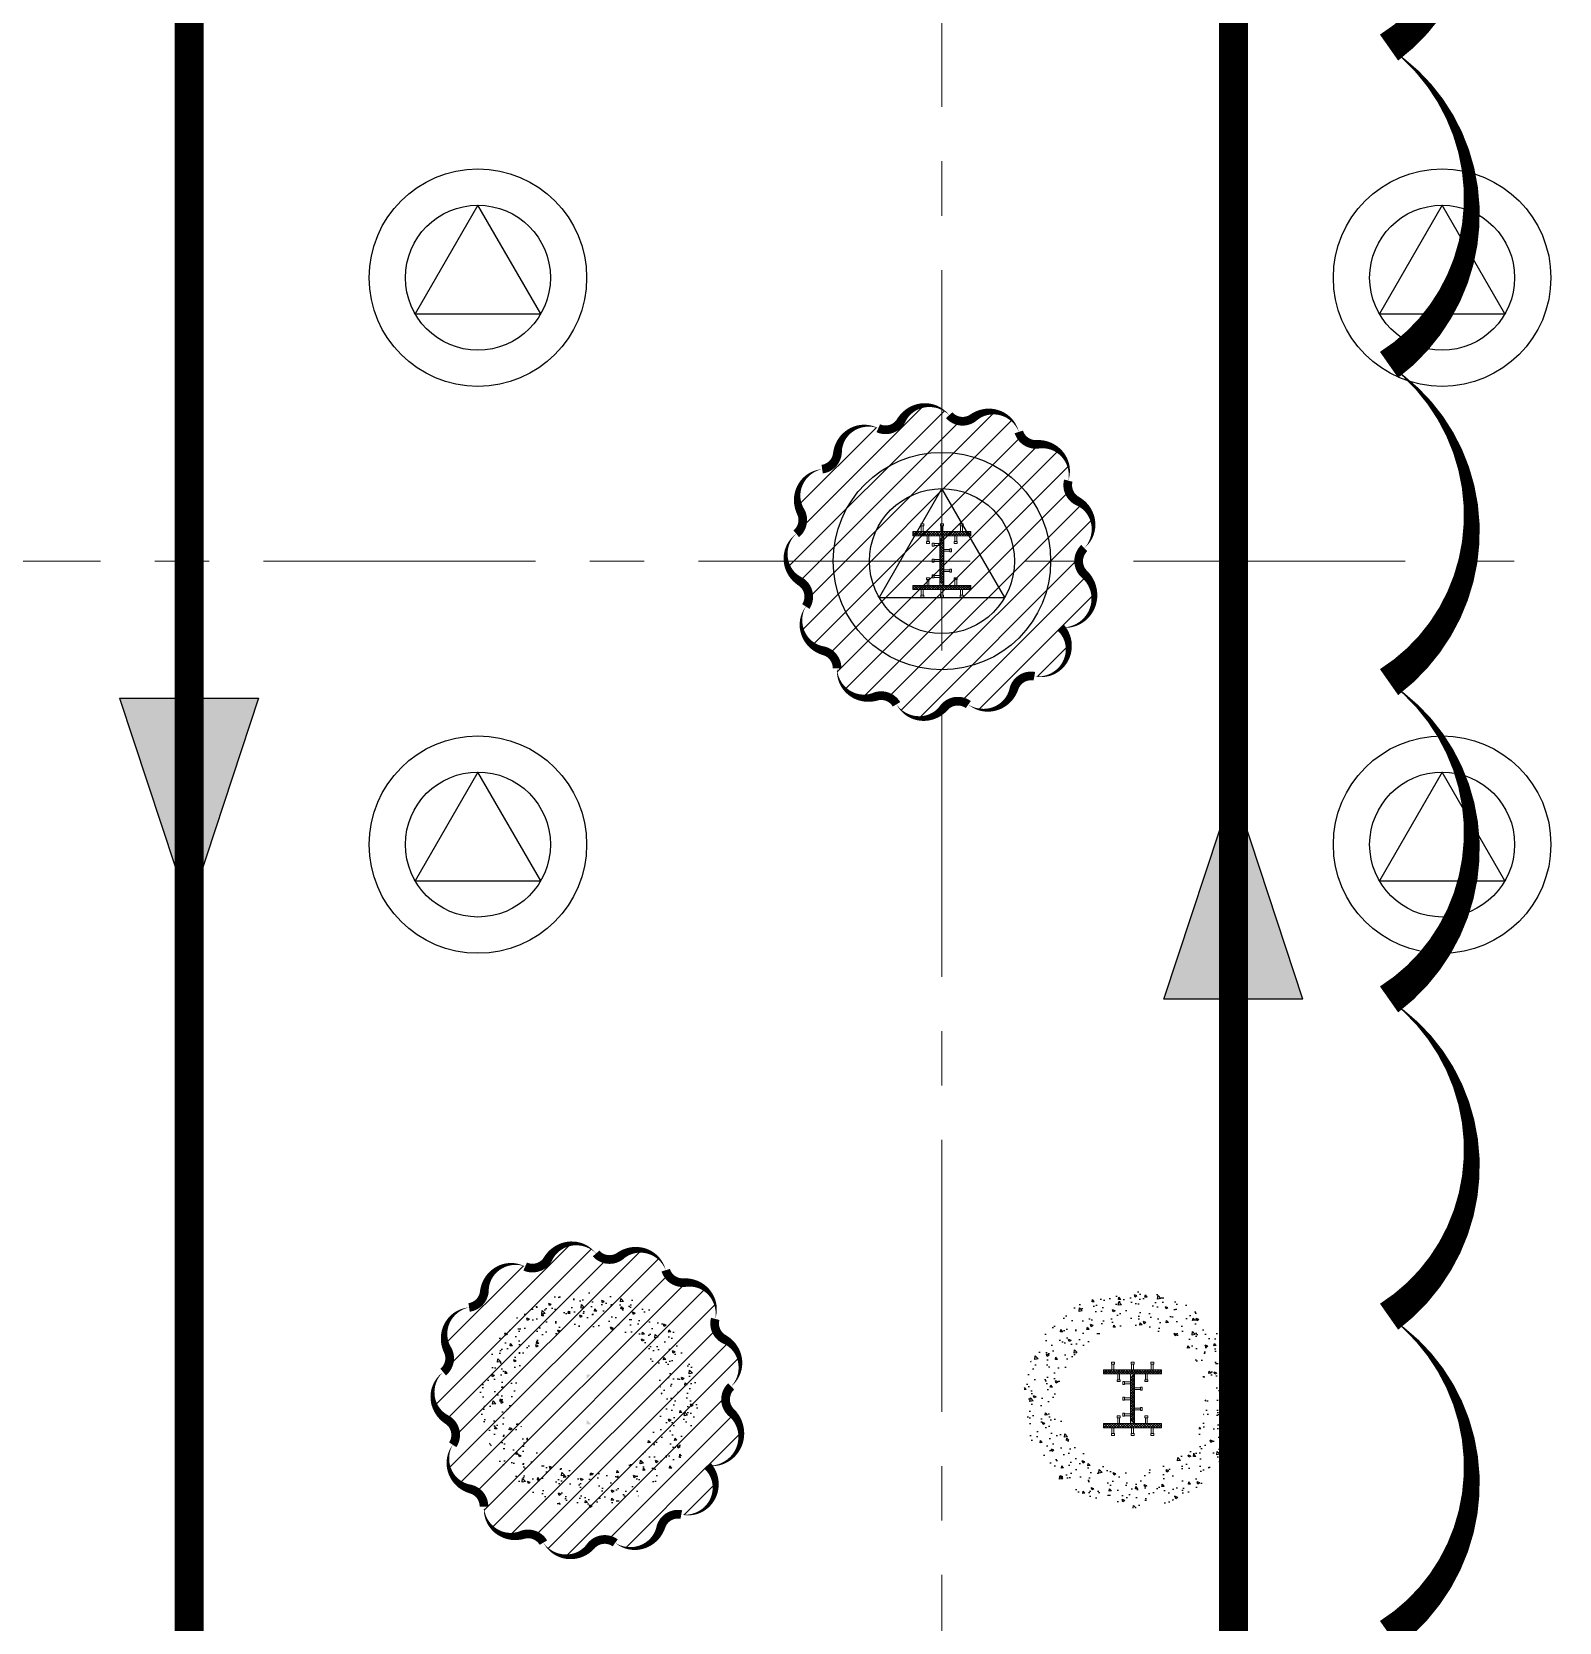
# Model space of a CAD drawing. Header units: millimetres. Extents: x -346728 to 1320345, y -537202 to -385966.
# Drawn here: x 420494 to 431028, y -431536 to -420565 of the extents above; entities that cross this region are included whole.
import ezdxf

# ---------------------------------------------------------------- set-up
doc = ezdxf.new("R2010")
doc.units = ezdxf.units.MM
doc.header["$LTSCALE"] = 100
doc.linetypes.add('X1326_GLB$0$CENTER', pattern=[2, 1.25, -0.25, 0.25, -0.25])
for name, color, linetype, lineweight in [('A-giao thong', 8, 'Continuous', 15), ('KCMANH', 8, 'Continuous', 13), ('KINGPOST', 5, 'Continuous', 20), ('X1326_GLB$0$A-tim', 8, 'X1326_GLB$0$CENTER', 9)]:
    doc.layers.add(name, color=color, linetype=linetype, lineweight=lineweight)
for name, color, linetype in [('hach', 253, 'Continuous'), ('PL', 3, 'Continuous'), ('thep doc', 6, 'Continuous')]:
    doc.layers.add(name, color=color, linetype=linetype)
pattern_1 = [(44.99999999999996, (188543.3296231151, 11377564.43864295), (-8.980256121069152, 8.980256121069138), []), (135, (188543.3296231151, 11377564.43864295), (-8.980256121069152, -8.980256121069138), [])]

# ---------------------------------------------------------------- blocks, each defined once
blk = doc.blocks.new('LVL-KHUNGTEN')
blk.add_lwpolyline([(61072.91373489425, 41092.78793908656), (119123.5098692991, 41092.78793908656), (119123.5098692991, 61.8816838347775), (61072.91373489425, 61.8816838347775)], close=True)
blk = doc.blocks.new('KP50 TOI SAN L1')
at = {"ltscale": 0.1}
h = blk.add_hatch(color=3, dxfattribs=at)
h.dxf.hatch_style = 1
h.paths.add_polyline_path([(14.40000000000146, 171.2000000000116), (-14.39999999999418, 171.2000000000116), (-14.39999999999418, 142.3999999999905)])
h.paths.add_polyline_path([(-14.39999999999418, -142.3999999999687), (-14.39999999999418, -171.1999999999825), (14.40000000000146, -171.1999999999825)])
at = {"layer": 'KCMANH', "linetype": 'ByBlock'}
h = blk.add_hatch(dxfattribs=at)
h.set_pattern_fill('ANSI37', color=3, scale=4, style=0)
h.set_pattern_definition(pattern_1)
h.paths.add_polyline_path([(-200, 200.0000000000109), (-200, 171.2000000000116), (200, 171.2000000000116), (200, 200.0000000000109)])
h = blk.add_hatch(dxfattribs=at)
h.set_pattern_fill('ANSI37', color=3, scale=4, style=0)
h.set_pattern_definition([(44.99999999999996, (188728.9296231151, 11377564.43864295), (-8.980256121069152, 8.980256121069138), []), (135, (188728.9296231151, 11377564.43864295), (-8.980256121069152, -8.980256121069138), [])])
h.paths.add_polyline_path([(14.40000000000146, 171.2000000000116), (-14.39999999999418, 142.3999999999905), (-14.39999999999418, -142.3999999999687), (14.40000000000146, -171.1999999999825)])
h = blk.add_hatch(dxfattribs=at)
h.set_pattern_fill('ANSI37', color=3, scale=4, style=0)
h.set_pattern_definition(pattern_1)
h.paths.add_polyline_path([(-200, -171.1999999999825), (-200, -199.9999999999891), (200, -199.9999999999891), (200, -171.1999999999825)])
for p, q in [((-125.1904738589728, 252.8000000000029), (-145.990473858983, 252.8000000000029)), ((-145.990473858983, 240), (-145.990473858983, 252.8000000000029)), ((-125.1904738589728, 240), (-145.990473858983, 240)), ((-141.9904738589757, 200), (-141.9904738589757, 240)), ((-129.1904738589801, 200), (-129.1904738589801, 240)), ((-125.1904738589728, 240), (-125.1904738589728, 252.8000000000029)), ((-10.40000000000146, 252.8000000000029), (10.40000000000146, 252.8000000000029)), ((-10.40000000000146, 240), (-10.40000000000146, 252.8000000000029)), ((-10.40000000000146, 240), (10.40000000000146, 240)), ((-6.400000000001455, 200), (-6.400000000001455, 240)), ((6.400000000001455, 200), (6.400000000001455, 240)), ((10.40000000000146, 240), (10.40000000000146, 252.8000000000029)), ((125.1904738589801, 252.8000000000029), (145.990473858983, 252.8000000000029)), ((125.1904738589801, 240), (125.1904738589801, 252.8000000000029)), ((125.1904738589801, 240), (145.990473858983, 240)), ((129.1904738589801, 200), (129.1904738589801, 240)), ((141.990473858983, 200), (141.990473858983, 240)), ((145.990473858983, 240), (145.990473858983, 252.8000000000029)), ((-85.19047385897284, 131.1999999999971), (-105.990473858983, 131.1999999999971)), ((-105.990473858983, 131.1999999999971), (-105.990473858983, 118.4000000000015)), ((-85.19047385897284, 118.4000000000015), (-105.990473858983, 118.4000000000015)), ((-101.9904738589757, 171.1999999999971), (-101.9904738589757, 131.1999999999971)), ((-89.19047385898011, 171.1999999999971), (-89.19047385898011, 131.1999999999971)), ((-85.19047385897284, 131.1999999999971), (-85.19047385897284, 118.4000000000015)), ((-67.19999999999709, 99.5998938560515), (-67.19999999999709, 120.3998938560471)), ((-54.39999999999418, 120.3998938560471), (-67.19999999999709, 120.3998938560471)), ((-54.39999999999418, 99.5998938560515), (-54.39999999999418, 120.3998938560471)), ((-14.39999999999418, 116.3998938560471), (-54.39999999999418, 116.3998938560471)), ((85.19047385898011, 131.1999999999971), (105.990473858983, 131.1999999999971)), ((85.19047385898011, 131.1999999999971), (85.19047385898011, 118.4000000000015)), ((85.19047385898011, 118.4000000000015), (105.990473858983, 118.4000000000015)), ((89.19047385898011, 171.1999999999971), (89.19047385898011, 131.1999999999971)), ((101.990473858983, 171.1999999999971), (101.990473858983, 131.1999999999971)), ((105.990473858983, 131.1999999999971), (105.990473858983, 118.4000000000015)), ((-54.39999999999418, 99.5998938560515), (-67.19999999999709, 99.5998938560515)), ((-67.19999999999709, 10.40000000000146), (-67.19999999999709, -10.40000000000146)), ((-54.39999999999418, 10.40000000000146), (-67.19999999999709, 10.40000000000146)), ((-14.39999999999418, 103.5998938560515), (-54.39999999999418, 103.5998938560515)), ((-54.39999999999418, 10.40000000000146), (-54.39999999999418, -10.40000000000146)), ((-14.39999999999418, 6.400000000001455), (-54.39999999999418, 6.400000000001455)), ((14.40000000000146, 76.39989385604713), (54.40000000000146, 76.39989385604713)), ((14.40000000000146, 63.59989385605149), (54.40000000000146, 63.59989385605149)), ((54.40000000000146, 59.59989385605149), (54.40000000000146, 80.39989385604713)), ((54.40000000000146, 80.39989385604713), (67.20000000000437, 80.39989385604713)), ((54.40000000000146, 59.59989385605149), (67.20000000000437, 59.59989385605149)), ((67.20000000000437, 59.59989385605149), (67.20000000000437, 80.39989385604713)), ((-54.39999999999418, -10.40000000000146), (-67.19999999999709, -10.40000000000146)), ((-67.19999999999709, -99.5998938560515), (-67.19999999999709, -120.3998938560471)), ((-54.39999999999418, -99.5998938560515), (-67.19999999999709, -99.5998938560515)), ((-14.39999999999418, -6.400000000001455), (-54.39999999999418, -6.400000000001455)), ((-54.39999999999418, -99.5998938560515), (-54.39999999999418, -120.3998938560471)), ((-14.39999999999418, -103.5998938560515), (-54.39999999999418, -103.5998938560515)), ((14.40000000000146, -63.59989385605149), (54.40000000000146, -63.59989385605149)), ((14.40000000000146, -76.39989385604713), (54.40000000000146, -76.39989385604713)), ((54.40000000000146, -59.59989385605149), (54.40000000000146, -80.39989385604713)), ((54.40000000000146, -59.59989385605149), (67.20000000000437, -59.59989385605149)), ((54.40000000000146, -80.39989385604713), (67.20000000000437, -80.39989385604713)), ((67.20000000000437, -59.59989385605149), (67.20000000000437, -80.39989385604713)), ((-141.9904738589757, -200), (-141.9904738589757, -240)), ((-129.1904738589801, -200), (-129.1904738589801, -240)), ((-85.19047385897284, -118.4000000000015), (-105.990473858983, -118.4000000000015)), ((-105.990473858983, -131.1999999999971), (-105.990473858983, -118.4000000000015)), ((-85.19047385897284, -131.1999999999971), (-105.990473858983, -131.1999999999971)), ((-101.9904738589757, -171.1999999999971), (-101.9904738589757, -131.1999999999971)), ((-89.19047385898011, -171.1999999999971), (-89.19047385898011, -131.1999999999971)), ((-85.19047385897284, -131.1999999999971), (-85.19047385897284, -118.4000000000015)), ((-54.39999999999418, -120.3998938560471), (-67.19999999999709, -120.3998938560471)), ((-14.39999999999418, -116.3998938560471), (-54.39999999999418, -116.3998938560471)), ((-6.400000000001455, -200), (-6.400000000001455, -240)), ((6.400000000001455, -200), (6.400000000001455, -240)), ((85.19047385898011, -118.4000000000015), (105.990473858983, -118.4000000000015)), ((85.19047385898011, -131.1999999999971), (85.19047385898011, -118.4000000000015)), ((85.19047385898011, -131.1999999999971), (105.990473858983, -131.1999999999971)), ((89.19047385898011, -171.1999999999971), (89.19047385898011, -131.1999999999971)), ((101.990473858983, -171.1999999999971), (101.990473858983, -131.1999999999971)), ((105.990473858983, -131.1999999999971), (105.990473858983, -118.4000000000015)), ((129.1904738589801, -200), (129.1904738589801, -240)), ((141.990473858983, -200), (141.990473858983, -240)), ((-125.1904738589728, -240), (-145.990473858983, -240)), ((-145.990473858983, -240), (-145.990473858983, -252.8000000000029)), ((-125.1904738589728, -252.8000000000029), (-145.990473858983, -252.8000000000029)), ((-125.1904738589728, -240), (-125.1904738589728, -252.8000000000029)), ((-10.40000000000146, -240), (10.40000000000146, -240)), ((-10.40000000000146, -240), (-10.40000000000146, -252.8000000000029)), ((-10.40000000000146, -252.8000000000029), (10.40000000000146, -252.8000000000029)), ((10.40000000000146, -240), (10.40000000000146, -252.8000000000029)), ((125.1904738589801, -240), (145.990473858983, -240)), ((125.1904738589801, -240), (125.1904738589801, -252.8000000000029)), ((125.1904738589801, -252.8000000000029), (145.990473858983, -252.8000000000029)), ((145.990473858983, -240), (145.990473858983, -252.8000000000029))]:
    blk.add_line(p, q, dxfattribs=at)
at = {"layer": 'KCMANH', "color": 3, "linetype": 'ByBlock'}
blk.add_line((-200, 200), (200, 200), dxfattribs=at)
at = {"layer": 'KINGPOST', "color": 3, "linetype": 'ByBlock'}
for p, q in [((-200, 171.1999999999971), (-200, 200)), ((-200, 171.1999999999971), (200, 171.1999999999971)), ((-14.39999999999418, 171.1999999999971), (-14.39999999999418, -171.1999999999971)), ((-14.39999999997235, 142.4000000000015), (14.40000000000146, 171.1999999999971)), ((14.40000000000146, 171.1999999999971), (14.40000000000146, -171.1999999999971)), ((200, 171.1999999999971), (200, 200)), ((-200, -171.1999999999971), (200, -171.1999999999971)), ((-200, -171.1999999999971), (-200, -200)), ((-200, -200), (200, -200)), ((-14.39999999997235, -142.4000000000015), (14.40000000000146, -171.1999999999971)), ((200, -171.1999999999971), (200, -200))]:
    blk.add_line(p, q, dxfattribs=at)
at = {"layer": 'KINGPOST', "color": 6, "linetype": 'ByBlock'}
blk.add_lwpolyline([(-14.39999999999418, 0), (14.40000000000146, 0)], dxfattribs=at)
blk = doc.blocks.new('B1 Kingpost Layout Plan1')
at = {"layer": 'KCMANH', "linetype": 'ByBlock'}
for p in [(56174.8099665956, -9446.26368807815, -5.25197265233146e-07), (57489.57918084726, -15228.64494742447, -8.383419753954513e-07)]:
    blk.add_blockref('KP50 TOI SAN L1', p, dxfattribs=at)

msp = doc.modelspace()

# ---------------------------------------------------------------- hatches: boundary and pattern name
at = {"ltscale": 0.1}
h = msp.add_hatch(color=3, dxfattribs=at)
h.dxf.hatch_style = 1
h.paths.add_polyline_path([(426785.558541867, -424045.2043332192), (426756.758541867, -424045.2043332192), (426756.758541867, -424074.0043332192)])
h.paths.add_polyline_path([(426756.758541867, -424358.8043332191), (426756.758541867, -424387.6043332192), (426785.558541867, -424387.6043332192)])
h = msp.add_hatch(color=3, dxfattribs=at)
h.dxf.hatch_style = 1
h.paths.add_polyline_path([(424350.3276845753, -429827.5854901249), (424321.5276845755, -429827.5854901249), (424321.5276845755, -429856.385490125)])
h.paths.add_polyline_path([(424321.5276845755, -430141.1854901249), (424321.5276845755, -430169.985490125), (424350.3276845753, -430169.985490125)])
at = {"layer": 'A-giao thong', "transparency": 33554572}
h = msp.add_hatch(dxfattribs=at)
h.set_pattern_fill('ANSI31', color=256, scale=1000)
h.set_pattern_definition([(45, (388422.1931528538, -521473.045831643), (-88.38834764831843, 88.38834764831844), [])])
edge = h.paths.add_edge_path()
edge.add_arc((427616.2697182294, -423980.7105831704), 200.091326396924, 313.1890045741997, 423.1890044747136)
edge.add_arc((427762.0787868654, -423692.1952821818), 123.1753799015254, 165.3246326879942, 243.18900447470742, ccw=False)
edge.add_arc((427449.1170774727, -423610.235107798), 200.3404647350627, 345.3246326879935, 455.3246325885028)
edge.add_arc((427419.095240397, -423288.1152682515), 123.1753799015117, 197.4523541326421, 275.32463258850305, ccw=False)
edge.add_arc((427110.5582917599, -423385.1145893393), 200.2499081724988, 17.45235413264597, 127.4523540331561)
edge.add_arc((426913.882894564, -423128.3604168247), 123.1753799015265, 221.3374224332373, 307.4523540331534, ccw=False)
edge.add_arc((426668.8368319721, -423343.9223833603), 203.1902650560175, 41.33742243323479, 151.337422333742)
edge.add_arc((426382.4641535192, -423187.3809407827), 123.1753799015094, 245.97207067360318, 331.33742233374693, ccw=False)
edge.add_arc((426250.7663395729, -423482.7914464293), 200.261910843809, 65.97207067360544, 175.9720705741139)
edge.add_arc((425928.1279621518, -423460.0723254112), 123.1753799015126, 278.0994113494279, 355.97207057411634, ccw=False)
edge.add_arc((425973.7078379403, -423780.3568143927), 200.3361020571378, 98.09941134942484, 208.0994112499362)
edge.add_arc((425688.3281024774, -423932.7316336585), 123.175379901518, -50.51419146834911, 28.099411249937475, ccw=False)
edge.add_arc((425894.2467225306, -424182.6569931938), 200.6535308265784, 129.4858085316449, 239.4858084321514)
edge.add_arc((425729.8220218875, -424461.6367079434), 123.1753799015154, -33.38585266077672, 59.48580843215609, ccw=False)
edge.add_arc((425999.7601908537, -424639.5325194584), 200.1101515091129, 146.6141473392238, 256.6141472397279)
edge.add_arc((425924.917100197, -424954.0353757259), 123.1753799015155, -1.2513417107547866, 76.61414723972922, ccw=False)
edge.add_arc((426248.3593648705, -424961.1004887923), 200.3440389897893, 178.7486582892484, 288.7486581897573)
edge.add_arc((426352.3440994463, -425267.4532093205), 123.1753799015132, 30.876836025434216, 108.7486581897549, ccw=False)
edge.add_arc((426629.9201899784, -425101.4797259256), 200.2371789537907, 210.876836025434, 320.876835925943)
edge.add_arc((426880.820861484, -425305.549655762), 123.1753799015087, 54.01226688685409, 140.8768359259447, ccw=False)
edge.add_arc((427072.5641433411, -425041.5188128573), 203.1339398279393, 234.0122668868539, 344.0122667873574)
edge.add_arc((427386.2520426647, -425131.3946937157), 123.1753799015273, 79.39644157920287, 164.0122667873614, ccw=False)
edge.add_arc((427445.7705871207, -424813.4693676275), 200.2731787634664, 259.3964415791925, 404.1286010454199)
edge.add_arc((427610.6509606245, -424463.1026500668), 211.9778768860564, 264.279643978025, 407.3982272340489)
edge.add_arc((427837.5157794082, -424216.404333223), 123.175379901495, 133.189004574196, 227.3982272340362, ccw=False)
h = msp.add_hatch(dxfattribs=at)
h.set_pattern_fill('ANSI31', color=256, scale=1000)
h.set_pattern_definition([(45, (385986.9622955623, -527255.4269885488), (-88.38834764831843, 88.38834764831844), [])])
edge = h.paths.add_edge_path()
edge.add_arc((425181.0388609376, -429763.0917400762), 200.091326396924, 313.1890045741997, 423.1890044747136)
edge.add_arc((425326.8479295737, -429474.5764390876), 123.1753799015254, 165.3246326879942, 243.18900447470742, ccw=False)
edge.add_arc((425013.886220181, -429392.6162647038), 200.3404647350627, 345.3246326879935, 455.3246325885028)
edge.add_arc((424983.8643831052, -429070.4964251572), 123.1753799015117, 197.4523541326421, 275.32463258850305, ccw=False)
edge.add_arc((424675.3274344681, -429167.4957462451), 200.2499081724988, 17.45235413264597, 127.4523540331561)
edge.add_arc((424478.6520372725, -428910.7415737305), 123.1753799015265, 221.3374224332373, 307.4523540331534, ccw=False)
edge.add_arc((424233.6059746803, -429126.3035402661), 203.1902650560175, 41.33742243323479, 151.337422333742)
edge.add_arc((423947.2332962277, -428969.7620976885), 123.1753799015094, 245.97207067360318, 331.33742233374693, ccw=False)
edge.add_arc((423815.5354822812, -429265.1726033351), 200.261910843809, 65.97207067360544, 175.9720705741139)
edge.add_arc((423492.8971048603, -429242.453482317), 123.1753799015126, 278.0994113494279, 355.97207057411634, ccw=False)
edge.add_arc((423538.4769806488, -429562.7379712985), 200.3361020571378, 98.09941134942484, 208.0994112499362)
edge.add_arc((423253.0972451859, -429715.1127905643), 123.175379901518, -50.51419146834911, 28.099411249937475, ccw=False)
edge.add_arc((423459.0158652389, -429965.0381500996), 200.6535308265784, 129.4858085316449, 239.4858084321514)
edge.add_arc((423294.591164596, -430244.0178648492), 123.1753799015154, -33.38585266077672, 59.48580843215609, ccw=False)
edge.add_arc((423564.5293335622, -430421.9136763642), 200.1101515091129, 146.6141473392238, 256.6141472397279)
edge.add_arc((423489.6862429055, -430736.4165326317), 123.1753799015155, -1.2513417107547866, 76.61414723972922, ccw=False)
edge.add_arc((423813.1285075788, -430743.4816456981), 200.3440389897893, 178.7486582892484, 288.7486581897573)
edge.add_arc((423917.1132421545, -431049.8343662263), 123.1753799015132, 30.876836025434216, 108.7486581897549, ccw=False)
edge.add_arc((424194.6893326869, -430883.8608828314), 200.2371789537907, 210.876836025434, 320.876835925943)
edge.add_arc((424445.5900041923, -431087.9308126678), 123.1753799015087, 54.01226688685409, 140.8768359259447, ccw=False)
edge.add_arc((424637.3332860494, -430823.8999697631), 203.1339398279393, 234.0122668868539, 344.0122667873574)
edge.add_arc((424951.0211853732, -430913.7758506215), 123.1753799015273, 79.39644157920287, 164.0122667873614, ccw=False)
edge.add_arc((425010.539729829, -430595.8505245332), 200.2731787634664, 259.3964415791925, 404.1286010454199)
edge.add_arc((425175.420103333, -430245.4838069726), 211.9778768860564, 264.279643978025, 407.3982272340489)
edge.add_arc((425402.2849221165, -429998.7854901288), 123.175379901495, 133.189004574196, 227.3982272340362, ccw=False)
at = {"layer": 'hach'}
h = msp.add_hatch(dxfattribs=at)
h.set_pattern_fill('ANSI31', color=256, scale=70)
h.set_pattern_definition([(45, (342151.2213262877, -508591.2227448209), (-157.1544821187101, 157.1544821187102), [])])
h.paths.add_polyline_path([(362433.3801022533, -410142.157258469), (348853.8926203205, -428107.5122169152), (376146.7434840773, -501359.0065796374), (382446.7504393198, -503970.9423327898), (458369.0723871468, -469396.5978761645), (462927.8694431226, -462329.4458765544), (462919.8279490094, -415142.6860857411), (457917.8110400178, -410142.1572584765)])
h.paths.add_polyline_path([(363030.572598144, -411342.1571560285), (350208.3245424145, -428305.7014718884), (377088.8498291909, -500450.5520168371), (382424.3063307689, -502662.5923677236), (457551.450776385, -468450.3646135417), (461727.809133747, -461976.0778765109), (461719.6650677317, -415639.3961758266), (457420.8592675527, -411342.1571560359)], flags=16)
h = msp.add_hatch(dxfattribs=at)
h.set_pattern_fill('AR-CONC', color=256, scale=4)
h.set_pattern_definition([(49.99999999999999, (342151.2213262877, -508591.2227448209), (728.738675984016, -63.75634215561234), [76.2, -838.2]), (355, (342151.2213262877, -508591.2227448209), (-140.9736856998774, 764.2273809561406), [60.96, -670.56233668]), (100.4514446999999, (342211.9493542878, -508596.5357588209), (587.7649883614131, 700.4710076487804), [64.76003519999986, -712.3609783999989]), (46.18420000000002, (342151.2213262877, -508388.022744821), (1084.31616356852, -168.1693117309086), [114.2999999999996, -1257.299999999994]), (96.63555760999992, (342241.5809262877, -508402.0367448209), (949.616536206012, 989.7044983908861), [97.14009256, -1068.54243264]), (351.1841511700001, (342151.2213262877, -508388.022744821), (949.6165362599081, 989.7044983421306), [91.43986828, -1005.83892768]), (21, (342252.8213262878, -508438.822744821), (606.4575650765299, -409.0607927483504), [76.2, -838.2]), (326.0000000000001, (342252.8213262878, -508438.822744821), (247.2081133905883, 736.7518644892771), [60.96, -670.56]), (71.45144499999999, (342303.3594566878, -508472.911144421), (853.6656771148646, 327.691075543621), [64.7600352, -712.3597503999999]), (37.50000000000001, (342151.2213262877, -508591.2227448209), (12.35441300236727, 338.2201554926124), [0, -662.432, 0, -680.72, 0, -673.1]), (7.499999999999999, (342151.2213262877, -508591.2227448209), (267.278650041223, 400.722299272478), [0, -388.112, 0, -647.192, 0, -256.54]), (327.5, (341924.6533262877, -508591.2227448209), (542.3623806674856, -22.91497597069377), [0, -254, 0, -792.48, 0, -1051.56]), (317.5, (341823.0533262876, -508591.2227448209), (592.5167255440722, 101.7059641333321), [0, -330.2, 0, -526.288, 0, -746.76])])
h.paths.add_polyline_path([(362433.3801022533, -410142.157258469), (348853.8926203205, -428107.5122169152), (376146.7434840773, -501359.0065796374), (382446.7504393198, -503970.9423327898), (458369.0723871468, -469396.5978761645), (462927.8694431226, -462329.4458765544), (462919.8279490094, -415142.6860857411), (457917.8110400178, -410142.1572584765)])
h.paths.add_polyline_path([(363030.572598144, -411342.1571560285), (350208.3245424145, -428305.7014718884), (377088.8498291909, -500450.5520168371), (382424.3063307689, -502662.5923677236), (457551.450776385, -468450.3646135417), (461727.809133747, -461976.0778765109), (461719.6650677317, -415639.3961758266), (457420.8592675527, -411342.1571560359)], flags=16)
at = {"layer": 'PL'}
h = msp.add_hatch(dxfattribs=at)
h.set_pattern_fill('AR-CONC', color=6)
h.set_pattern_definition([(130, (431837.694088589, -442460.0717796776), (-182.184668996004, -15.93908553890309), [19.05, -209.55]), (185, (431837.694088589, -442460.0717796776), (35.24342142496934, 191.0568452390351), [15.24, -167.64058417]), (79.54855530000003, (431822.5120815889, -442461.4000331776), (-146.9412470903533, 175.1177519121951), [16.1900088, -178.0902446]), (133.8157999999999, (431837.694088589, -442409.2717796775), (-271.0790408921299, -42.04232793272715), [28.57499999999999, -314.3249999999998]), (83.36444239000005, (431815.104188589, -442412.7752796775), (-237.404134051503, 247.4261245977215), [24.28502314, -267.13560816]), (188.81584883, (431837.694088589, -442409.2717796775), (-237.404134064977, 247.4261245855326), [22.85996706999999, -251.4597319199999]), (159, (431812.2940885891, -442421.9717796776), (-151.6143912691325, -102.2651981870876), [19.05, -209.55]), (214, (431812.2940885891, -442421.9717796776), (-61.80202834764707, 184.1879661223193), [15.24, -167.64]), (108.548555, (431799.6595559889, -442430.4938795776), (-213.4164192787161, 81.92276888590524), [16.19000879999995, -178.0899375999996]), (142.5, (431837.694088589, -442460.0717796776), (-3.088603250591817, 84.55503887315311), [0, -165.608, 0, -170.18, 0, -168.275]), (172.5, (431837.694088589, -442460.0717796776), (-66.81966251030575, 100.1805748181195), [0, -97.02799999999999, 0, -161.798, 0, -64.135]), (212.5, (431894.336088589, -442460.0717796776), (-135.5905951668714, -5.728743992673444), [0, -63.49999999999991, 0, -198.1199999999996, 0, -262.8899999999992]), (222.5, (431919.7360885889, -442460.0717796776), (-148.129181386018, 25.42649103333303), [0, -82.55, 0, -131.572, 0, -186.69])])
edge = h.paths.add_edge_path()
edge.add_ellipse((424335.9276845751, -429998.785490125), major_axis=(530.3300858899146, 530.3300858899145), ratio=0.9999999999999853, start_angle=134.9999999999996, end_angle=314.9999999999996)
edge.add_ellipse((424335.9276845751, -429998.785490125), major_axis=(530.3300858899146, 530.3300858899145), ratio=0.9999999999999853, start_angle=314.9999999999996, end_angle=494.9999999999995)
edge = h.paths.add_edge_path(flags=16)
edge.add_ellipse((424335.9276845751, -429998.785490125), major_axis=(-353.5533905932845, 353.5533905932845), ratio=0.9999999999999392, start_angle=45.000000000001705, end_angle=225.0000000000017, ccw=False)
edge.add_ellipse((424335.9276845751, -429998.785490125), major_axis=(-353.5533905932845, 353.5533905932845), ratio=0.9999999999999392, start_angle=-134.9999999999984, end_angle=45.000000000001705, ccw=False)
h.paths.add_polyline_path([(424335.9276845751, -429498.785490125), (424768.9403864672, -430248.785490125), (423902.9149826829, -430248.785490125)], flags=0)
h = msp.add_hatch(dxfattribs=at)
h.set_pattern_fill('AR-CONC', color=6)
h.set_pattern_definition([(130, (431837.6941601327, -442460.0718821156), (-182.184668996004, -15.93908553890309), [19.05, -209.55]), (185, (431837.6941601327, -442460.0718821156), (35.24342142496934, 191.0568452390351), [15.24, -167.64058417]), (79.54855530000003, (431822.5121531329, -442461.4001356155), (-146.9412470903533, 175.1177519121951), [16.1900088, -178.0902446]), (133.8157999999999, (431837.6941601327, -442409.2718821155), (-271.0790408921299, -42.04232793272715), [28.57499999999999, -314.3249999999998]), (83.36444239000005, (431815.1042601327, -442412.7753821155), (-237.404134051503, 247.4261245977215), [24.28502314, -267.13560816]), (188.81584883, (431837.6941601327, -442409.2718821155), (-237.404134064977, 247.4261245855326), [22.85996706999997, -251.4597319199998]), (159, (431812.2941601328, -442421.9718821155), (-151.6143912691325, -102.2651981870876), [19.05, -209.55]), (214, (431812.2941601328, -442421.9718821155), (-61.80202834764707, 184.1879661223193), [15.24, -167.64]), (108.548555, (431799.6596275326, -442430.4939820155), (-213.4164192787161, 81.92276888590524), [16.19000879999994, -178.0899375999995]), (142.5, (431837.6941601327, -442460.0718821156), (-3.088603250591817, 84.55503887315311), [0, -165.608, 0, -170.18, 0, -168.275]), (172.5, (431837.6941601327, -442460.0718821156), (-66.81966251030575, 100.1805748181195), [0, -97.02799999999999, 0, -161.798, 0, -64.135]), (212.5, (431894.3361601327, -442460.0718821156), (-135.5905951668714, -5.728743992673444), [0, -63.49999999999989, 0, -198.1199999999995, 0, -262.8899999999991]), (222.5, (431919.7361601326, -442460.0718821156), (-148.129181386018, 25.42649103333303), [0, -82.55, 0, -131.572, 0, -186.69])])
edge = h.paths.add_edge_path()
edge.add_ellipse((424335.9277561186, -429998.785592563), major_axis=(530.33008588992, 530.33008588992), ratio=0.9999999999999646, start_angle=134.999999999999, end_angle=314.999999999999)
edge.add_ellipse((424335.9277561186, -429998.785592563), major_axis=(530.33008588992, 530.33008588992), ratio=0.9999999999999646, start_angle=314.999999999999, end_angle=494.9999999999989)
edge = h.paths.add_edge_path(flags=16)
edge.add_ellipse((424335.9277561186, -429998.785592563), major_axis=(-353.553390593312, 353.5533905933119), ratio=0.9999999999997844, start_angle=45.000000000006196, end_angle=225.0000000000062, ccw=False)
edge.add_ellipse((424335.9277561186, -429998.785592563), major_axis=(353.5533905933058, 353.5533905933058), ratio=0.999999999999819, start_angle=-45.00000000000517, end_angle=134.9999999999948, ccw=False)
h.paths.add_polyline_path([(424335.9277561186, -429498.785592563), (424768.9404580109, -430248.785592563), (423902.9150542266, -430248.785592563)], flags=0)
h = msp.add_hatch(dxfattribs=at)
h.set_pattern_fill('AR-CONC', color=6)
h.set_pattern_definition([(130, (428087.694088589, -442460.0717796776), (-182.184668996004, -15.93908553890309), [19.05, -209.55]), (185, (428087.694088589, -442460.0717796776), (35.24342142496934, 191.0568452390351), [15.24, -167.64058417]), (79.54855530000003, (428072.5120815889, -442461.4000331776), (-146.9412470903533, 175.1177519121951), [16.1900088, -178.0902446]), (133.8157999999999, (428087.694088589, -442409.2717796775), (-271.0790408921299, -42.04232793272715), [28.57499999999999, -314.3249999999998]), (83.36444239000005, (428065.104188589, -442412.7752796775), (-237.404134051503, 247.4261245977215), [24.28502314, -267.13560816]), (188.81584883, (428087.694088589, -442409.2717796775), (-237.404134064977, 247.4261245855326), [22.85996706999999, -251.4597319199999]), (159, (428062.2940885891, -442421.9717796776), (-151.6143912691325, -102.2651981870876), [19.05, -209.55]), (214, (428062.2940885891, -442421.9717796776), (-61.80202834764707, 184.1879661223193), [15.24, -167.64]), (108.548555, (428049.6595559889, -442430.4938795776), (-213.4164192787161, 81.92276888590524), [16.19000879999995, -178.0899375999996]), (142.5, (428087.694088589, -442460.0717796776), (-3.088603250591817, 84.55503887315311), [0, -165.608, 0, -170.18, 0, -168.275]), (172.5, (428087.694088589, -442460.0717796776), (-66.81966251030575, 100.1805748181195), [0, -97.02799999999999, 0, -161.798, 0, -64.135]), (212.5, (428144.336088589, -442460.0717796776), (-135.5905951668714, -5.728743992673444), [0, -63.49999999999991, 0, -198.1199999999996, 0, -262.8899999999992]), (222.5, (428169.7360885889, -442460.0717796776), (-148.129181386018, 25.42649103333303), [0, -82.55, 0, -131.572, 0, -186.69])])
edge = h.paths.add_edge_path()
edge.add_ellipse((428085.9276845751, -429998.785490125), major_axis=(530.3300858899146, 530.3300858899145), ratio=0.9999999999999853, start_angle=134.9999999999996, end_angle=314.9999999999996)
edge.add_ellipse((428085.9276845751, -429998.785490125), major_axis=(530.3300858899146, 530.3300858899145), ratio=0.9999999999999853, start_angle=314.9999999999996, end_angle=494.9999999999995)
edge = h.paths.add_edge_path(flags=16)
edge.add_ellipse((428085.9276845751, -429998.785490125), major_axis=(-353.5533905932856, 353.5533905932855), ratio=0.9999999999999334, start_angle=45.000000000001876, end_angle=225.0000000000019, ccw=False)
edge.add_ellipse((428085.9276845751, -429998.785490125), major_axis=(-353.5533905932856, 353.5533905932855), ratio=0.9999999999999334, start_angle=-134.99999999999812, end_angle=45.000000000001876, ccw=False)
h.paths.add_polyline_path([(428085.9276845751, -429498.785490125), (428518.9403864672, -430248.785490125), (427652.9149826829, -430248.785490125)], flags=0)
h = msp.add_hatch(dxfattribs=at)
h.set_pattern_fill('AR-CONC', color=6)
h.set_pattern_definition([(130, (428087.6941601327, -442460.0718821156), (-182.184668996004, -15.93908553890309), [19.05, -209.55]), (185, (428087.6941601327, -442460.0718821156), (35.24342142496934, 191.0568452390351), [15.24, -167.64058417]), (79.54855530000003, (428072.5121531329, -442461.4001356155), (-146.9412470903533, 175.1177519121951), [16.1900088, -178.0902446]), (133.8157999999999, (428087.6941601327, -442409.2718821155), (-271.0790408921299, -42.04232793272715), [28.57499999999999, -314.3249999999998]), (83.36444239000005, (428065.1042601327, -442412.7753821155), (-237.404134051503, 247.4261245977215), [24.28502314, -267.13560816]), (188.81584883, (428087.6941601327, -442409.2718821155), (-237.404134064977, 247.4261245855326), [22.85996706999997, -251.4597319199998]), (159, (428062.2941601328, -442421.9718821155), (-151.6143912691325, -102.2651981870876), [19.05, -209.55]), (214, (428062.2941601328, -442421.9718821155), (-61.80202834764707, 184.1879661223193), [15.24, -167.64]), (108.548555, (428049.6596275326, -442430.4939820155), (-213.4164192787161, 81.92276888590524), [16.19000879999994, -178.0899375999995]), (142.5, (428087.6941601327, -442460.0718821156), (-3.088603250591817, 84.55503887315311), [0, -165.608, 0, -170.18, 0, -168.275]), (172.5, (428087.6941601327, -442460.0718821156), (-66.81966251030575, 100.1805748181195), [0, -97.02799999999999, 0, -161.798, 0, -64.135]), (212.5, (428144.3361601327, -442460.0718821156), (-135.5905951668714, -5.728743992673444), [0, -63.49999999999989, 0, -198.1199999999995, 0, -262.8899999999991]), (222.5, (428169.7361601326, -442460.0718821156), (-148.129181386018, 25.42649103333303), [0, -82.55, 0, -131.572, 0, -186.69])])
edge = h.paths.add_edge_path()
edge.add_ellipse((428085.9277561186, -429998.785592563), major_axis=(530.33008588992, 530.33008588992), ratio=0.9999999999999646, start_angle=134.999999999999, end_angle=314.999999999999)
edge.add_ellipse((428085.9277561186, -429998.785592563), major_axis=(530.33008588992, 530.33008588992), ratio=0.9999999999999646, start_angle=314.999999999999, end_angle=494.9999999999989)
edge = h.paths.add_edge_path(flags=16)
edge.add_ellipse((428085.9277561186, -429998.785592563), major_axis=(-353.553390593312, 353.5533905933119), ratio=0.9999999999997844, start_angle=45.000000000006196, end_angle=225.0000000000062, ccw=False)
edge.add_ellipse((428085.9277561186, -429998.785592563), major_axis=(353.5533905933058, 353.5533905933058), ratio=0.999999999999819, start_angle=-45.00000000000517, end_angle=134.9999999999948, ccw=False)
h.paths.add_polyline_path([(428085.9277561186, -429498.785592563), (428518.9404580109, -430248.785592563), (427652.9150542266, -430248.785592563)], flags=0)
at = {"layer": 'thep doc'}
h = msp.add_hatch(dxfattribs=at)
h.set_pattern_fill('ANSI31', color=256)
h.set_pattern_definition([(45, (238965.8143930265, -83790.05292841152), (-0.08838834764831845, 0.08838834764831845), [])])
h.paths.add_polyline_path([(422057.1261699234, -425160.9162373297), (421578.5186546987, -425160.9162373297), (421578.5186546987, -426614.215831817)])
h.paths.add_polyline_path([(421578.5186546987, -425160.9162373297), (421099.911139474, -425160.9162373297), (421578.5186546987, -426614.215831817)])
h = msp.add_hatch(dxfattribs=at)
h.set_pattern_fill('ANSI31', color=256, angle=180)
h.set_pattern_definition([(225, (611393.9379176709, -768609.3554890701), (0.08838834764831843, -0.08838834764831846), [])])
h.paths.add_polyline_path([(428302.6261407739, -427238.4921801519), (428781.2336559986, -427238.4921801519), (428781.2336559986, -425785.1925856646)])
h.paths.add_polyline_path([(428781.2336559986, -427238.4921801519), (429259.8411712233, -427238.4921801519), (428781.2336559986, -425785.1925856646)])

# ---------------------------------------------------------------- linework, layer by layer
at = {"elevation": -1404.949430587001}
msp.add_lwpolyline([(418477.1200378668, -414544.0266921301, 0, 218.8510542577968, -0.52056705), (420665.6305804449, -414544.0266921301, 0, 218.8510542577968, -0.52056705), (422854.1411230229, -414544.0266921301, 0, 218.8510542577968, -0.52056705), (425042.6516656008, -414544.0266921301, 0, 218.8510542577968, -0.52056705), (427231.1622081788, -414544.0266921301, 0, 218.8510542577968, -0.52056705), (429419.6727507567, -414544.0266921301, 0, 218.8510542577968, -0.52056705), (429855.0378586301, -416297.1721268347, 0, 218.8510542577968, -0.52056705), (429855.0378586301, -418485.6826694127, 0, 218.8510542577968, -0.52056705), (429855.0378586301, -420674.1932119906, 0, 218.8510542577968, -0.52056705), (429855.0378586301, -422862.7037545686, 0, 218.8510542577968, -0.52056705), (429855.0378586301, -425051.2142971466, 0, 218.8510542577968, -0.52056705), (429855.0378586301, -427239.7248397245, 0, 218.8510542577968, -0.52056705), (429855.0378586301, -429428.2353823025, 0, 218.8510542577968, -0.52056705), (429855.0378586301, -431616.7459248805, 0, 218.8510542577968, -0.52056705), (429855.0378586301, -433805.2564674584, 0, 218.8510542577968, -0.52056705), (429855.0378586301, -435993.7670100364, 0, 218.8510542577968, -0.52056705), (429700.3113967626, -438027.5510907467, 0, 218.8510542577968, -0.52056705), (427511.8008541845, -438027.5510907467, 0, 218.8510542577968, -0.52056705), (425323.2903116067, -438027.5510907467, 0, 218.8510542577968, -0.52056705), (423134.7797690286, -438027.5510907467, 0, 218.8510542577968, -0.52056705), (420946.2692264505, -438027.5510907467, 0, 218.8510542577968, -0.52056705), (418757.7586838727, -438027.5510907467, 0, 218.8510542577968, -0.52056705)], format="xyseb", dxfattribs=at)
at = {"color": 5}
for points, elevation in [([(427753.2136625911, -424126.5971658361, 0, 60, 0.5205670500000068), (427706.5206762637, -423802.1292194363, 60, 60, -0.3534527118638525), (427642.9217870208, -423660.9897762263, 0, 60, 0.5205670500000036), (427430.5257506748, -423410.7591333597, 60, 60, -0.3534915216528338), (427301.5900320432, -423325.057117469, 0, 60, 0.52056705), (426988.7860257049, -423226.1443375846, 60, 60, -0.3944898867801987), (426821.3987672686, -423209.7167958755, 0, 60, 0.5205670499999941), (426490.5455769376, -423246.4620725064, 60, 60, -0.3907150967676189), (426332.3093670144, -423299.882814565, 0, 60, 0.5205670499999991), (426050.9990900234, -423468.7245014048, 60, 60, -0.3534933906758924), (425945.4822720581, -423582.0190438646, 0, 60, 0.5205670500000176), (425796.9850104766, -423874.7156827659, 60, 60, -0.3571345252974193), (425766.6537349753, -424027.7961880818, 0, 60, 0.520567049999982), (425792.3645383088, -424355.5206966464, 60, 60, -0.4289707164981073), (425832.6714638877, -424529.4169889558, 0, 60, 0.5205670499999676), (425953.4331494133, -424834.2062926494, 60, 60, -0.3534581953911722), (426048.0631047362, -424956.7253162216, 0, 60, 0.5205670499999923), (426312.7534027603, -425150.813803673, 60, 60, -0.3534892819256612), (426458.0621350224, -425204.2403058293, 0, 60, 0.5205670500000038), (426785.26246499, -425227.8272839931, 60, 60, -0.3982747208827367), (426953.2001965452, -425205.8831816096, 0, 60, 0.5205670499999902), (427267.8410018716, -425097.46830823, 60, 60, -0.3869502103842332), (427408.9178395223, -425010.3226661177, 0, 60, 0.7314348883771284), (427589.5224332268, -424674.0249239478, 0, 60, 0.7206828507104402), (427754.1385193815, -424307.0707918741, 60, 60, -0.435898308053293)], -2718.252243453532), ([(425317.9828052996, -429908.9783227419, 0, 60, 0.5205670500000068), (425271.2898189719, -429584.5103763421, 60, 60, -0.3534527118638525), (425207.6909297291, -429443.3709331321, 0, 60, 0.5205670500000036), (424995.2948933831, -429193.1402902654, 60, 60, -0.3534915216528338), (424866.3591747515, -429107.4382743748, 0, 60, 0.52056705), (424553.5551684134, -429008.5254944904, 60, 60, -0.3944898867801987), (424386.1679099771, -428992.0979527813, 0, 60, 0.5205670499999941), (424055.3147196458, -429028.8432294122, 60, 60, -0.3907150967676189), (423897.0785097229, -429082.2639714708, 0, 60, 0.5205670499999991), (423615.7682327319, -429251.1056583106, 60, 60, -0.3534933906758924), (423510.2514147666, -429364.4002007704, 0, 60, 0.5205670500000176), (423361.7541531851, -429657.0968396717, 60, 60, -0.3571345252974193), (423331.4228776838, -429810.1773449876, 0, 60, 0.520567049999982), (423357.133681017, -430137.9018535522, 60, 60, -0.4289707164981073), (423397.440606596, -430311.7981458616, 0, 60, 0.5205670499999676), (423518.2022921218, -430616.5874495552, 60, 60, -0.3534581953911722), (423612.8322474447, -430739.1064731274, 0, 60, 0.5205670499999923), (423877.5225454686, -430933.1949605788, 60, 60, -0.3534892819256612), (424022.8312777309, -430986.6214627351, 0, 60, 0.5205670500000038), (424350.0316076982, -431010.2084408989, 60, 60, -0.3982747208827367), (424517.9693392534, -430988.2643385153, 0, 60, 0.5205670499999902), (424832.6101445798, -430879.8494651358, 60, 60, -0.3869502103842332), (424973.6869822308, -430792.7038230235, 0, 60, 0.7314348883771284), (425154.2915759353, -430456.4060808536, 0, 60, 0.7206828507104402), (425318.90766209, -430089.4519487799, 60, 60, -0.435898308053293)], -2718.252244227539)]:
    msp.add_lwpolyline(points, format="xyseb", close=True, dxfattribs=dict(at, elevation=elevation))
at = {"layer": 'PL'}
for points, elevation in [([(423138.0942901234, -422511.3672291481), (424004.1196939077, -422511.3672291481), (423571.1069920154, -421761.3672291481)], -1404.949430722548), ([(423138.0943616671, -422511.3673315861), (424004.1197654512, -422511.3673315861), (423571.1070635592, -421761.3673315861)], -1404.949430731815), ([(429788.1784322556, -422511.3672291481), (430654.2038360399, -422511.3672291481), (430221.1911341479, -421761.3672291481)], -1404.949406101655), ([(429788.1785037993, -422511.3673315861), (430654.2039075834, -422511.3673315861), (430221.1912056914, -421761.3673315861)], -1404.949406110922), ([(426338.1458399746, -424466.4043332192), (427204.1712437589, -424466.4043332192), (426771.1585418666, -423716.4043332192)], -1404.949430722548), ([(426338.1459115181, -424466.4044356572), (427204.1713153027, -424466.4044356572), (426771.1586134104, -423716.4044356572)], -1404.949430731815), ([(423138.0942901234, -426421.4414372903), (424004.1196939077, -426421.4414372903), (423571.1069920154, -425671.4414372903)], -1404.949430722548), ([(423138.0943616671, -426421.4415397283), (424004.1197654512, -426421.4415397283), (423571.1070635592, -425671.4415397283)], -1404.949430731815), ([(429788.1784322556, -426421.4414372903), (430654.2038360399, -426421.4414372903), (430221.1911341479, -425671.4414372903)], -1404.949406101655), ([(429788.1785037993, -426421.4415397283), (430654.2039075834, -426421.4415397283), (430221.1912056914, -425671.4415397283)], -1404.949406110922)]:
    msp.add_lwpolyline(points, close=True, dxfattribs=dict(at, elevation=elevation))
for centre, radius in [((423571.1069920154, -422261.3672291481, -1404.949430722548), 750), ((423571.1070635592, -422261.3673315861, -1404.949430731815), 750), ((430221.1911341479, -422261.3672291481, -1404.949406101655), 750), ((430221.1912056914, -422261.3673315861, -1404.949406110922), 750), ((423571.1069920154, -422261.3672291481, -1404.949430722548), 500), ((423571.1070635592, -422261.3673315861, -1404.949430731815), 500), ((430221.1911341479, -422261.3672291481, -1404.949406101655), 500), ((430221.1912056914, -422261.3673315861, -1404.949406110922), 500), ((426771.1585418666, -424216.4043332192, -1404.949430722548), 750), ((426771.1586134104, -424216.4044356572, -1404.949430731815), 750), ((426771.1585418666, -424216.4043332192, -1404.949430722548), 500), ((426771.1586134104, -424216.4044356572, -1404.949430731815), 500), ((423571.1069920154, -426171.4414372903, -1404.949430722548), 750), ((423571.1070635592, -426171.4415397283, -1404.949430731815), 750), ((430221.1911341479, -426171.4414372903, -1404.949406101655), 750), ((430221.1912056914, -426171.4415397283, -1404.949406110922), 750), ((423571.1069920154, -426171.4414372903, -1404.949430722548), 500), ((423571.1070635592, -426171.4415397283, -1404.949430731815), 500), ((430221.1911341479, -426171.4414372903, -1404.949406101655), 500), ((430221.1912056914, -426171.4415397283, -1404.949406110922), 500)]:
    msp.add_circle(centre, radius, dxfattribs=at)
at = {"layer": 'thep doc'}
for p, q in [((421099.911139474, -425160.9162373297, -3876.716966757267), (422057.1261699234, -425160.9162373297, -3876.716966757267)), ((429259.8411712233, -427238.4921801519, -1404.949431686377), (428302.6261407739, -427238.4921801519, -1404.949431686377))]:
    msp.add_line(p, q, dxfattribs=at)
at = {"layer": 'thep doc', "const_width": 200}
for points, elevation in [([(421578.5186546987, -414975.0533812997), (421578.5186546987, -439438.7264851871), (412302.2145327699, -439438.7264851871), (412302.2145327699, -418900.9454687386), (405967.28979929, -418900.9454687386), (405967.28979929, -445161.0176827259)], -3876.716966757267), ([(428781.2336559986, -439891.5711802596), (428781.2336559986, -414993.6312713735), (421578.5186546987, -414993.6312713735)], -1404.949431686377)]:
    msp.add_lwpolyline(points, dxfattribs=dict(at, elevation=elevation))
at = {"layer": 'thep doc'}
for points, elevation in [([(421099.911139474, -425160.9162373297), (421578.5186546987, -426614.215831817)], -3876.716966757267), ([(422057.1261699234, -425160.9162373297), (421578.5186546987, -426614.215831817)], -3876.716966757267), ([(428302.6261407739, -427238.4921801519), (428781.2336559986, -425785.1925856646)], -1404.949431686377), ([(429259.8411712233, -427238.4921801519), (428781.2336559986, -425785.1925856646)], -1404.949431686377)]:
    msp.add_lwpolyline(points, dxfattribs=dict(at, elevation=elevation))
at = {"layer": 'X1326_GLB$0$A-tim', "ltscale": 15}
for p, q in [((426771.1584703231, -398208.6109563511, -1404.94943086704), (426771.1584703243, -512162.695561827, -1404.949431331532)), ((341092.1169962919, -424216.4042307787, -1404.949430906714), (475778.665428832, -424216.4042307789, -1404.949430916082))]:
    msp.add_line(p, q, dxfattribs=at)

# ---------------------------------------------------------------- block references
at = {"extrusion": (0.005970236709927127, -2.28885336656151e-18, 0.9999821779780016), "xscale": 3.385207865094198, "yscale": 3.385207865094198, "zscale": 3.385207865094198}
msp.add_blockref('LVL-KHUNGTEN', (112985.2448162852, -525073.6189301613, 1027.739435108575), dxfattribs=at)
msp.add_blockref('B1 Kingpost Layout Plan1', (370596.3485037279, -414765.9628913942, -1404.949430139306))

doc.saveas('drawing.dxf')
